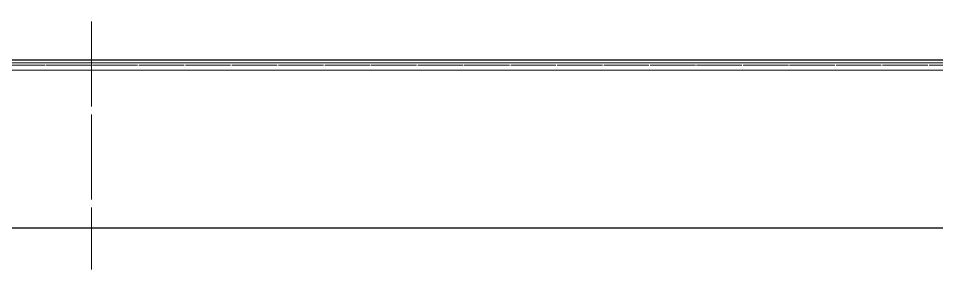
# Model space of a CAD drawing. Header units: millimetres. Extents: x 0 to 51411, y 0 to 16902.
# Drawn here: x 5066.8 to 5349.1, y 7576.7 to 7653.8 of the extents above; entities that cross this region are included whole.
import ezdxf

# ---------------------------------------------------------------- set-up
doc = ezdxf.new("R2010")
doc.units = ezdxf.units.MM
doc.linetypes.add('CENTER2', pattern=[28.575, 19.05, -3.175, 3.175, -3.175])
doc.linetypes.add('HIDDEN2', pattern=[4.7625, 3.175, -1.5875])
for name, color, linetype, lineweight in [('01_外形線', 7, 'Continuous', 25), ('03_かくれ線', 6, 'HIDDEN2', 13), ('04_中心線', 1, 'CENTER2', 9)]:
    doc.layers.add(name, color=color, linetype=linetype, lineweight=lineweight)
doc.layers.add('10_補助線', color=8, linetype='Continuous', lineweight=13, plot=False)

msp = doc.modelspace()

# ---------------------------------------------------------------- linework, layer by layer
at = {"layer": '01_外形線'}
for p, q in [((5489.283, 7640.946), (4689.283, 7640.946)), ((4638.725, 7589.509), (5539.841, 7589.509))]:
    msp.add_line(p, q, dxfattribs=at)
msp.add_lwpolyline([(4638.725, 7589.509), (4638.662, 7589.446), (5539.905, 7589.446), (5539.841, 7589.509)], dxfattribs=at)
at = {"layer": '03_かくれ線', "ltscale": 3}
msp.add_line((5489.283, 7639.446), (4689.283, 7639.446), dxfattribs=at)
msp.add_lwpolyline([(5539.841, 7589.509), (5493.44, 7635.911, -0.6681786), (5484.905, 7639.446), (4693.662, 7639.446, -0.6681786), (4685.126, 7635.911), (4638.725, 7589.509)], format="xyb", dxfattribs=at)
at = {"layer": '04_中心線'}
for p, q in [((5089.283, 7576.65), (5089.283, 7653.805)), ((5089.283, 7645.787), (5089.283, 7583.47))]:
    msp.add_line(p, q, dxfattribs=at)
at = {"layer": '10_補助線'}
for p, q in [((5489.283, 7640.196), (4689.283, 7640.196)), ((5492.465, 7637.946), (4687.162, 7637.946))]:
    msp.add_line(p, q, dxfattribs=at)

doc.saveas('drawing.dxf')
